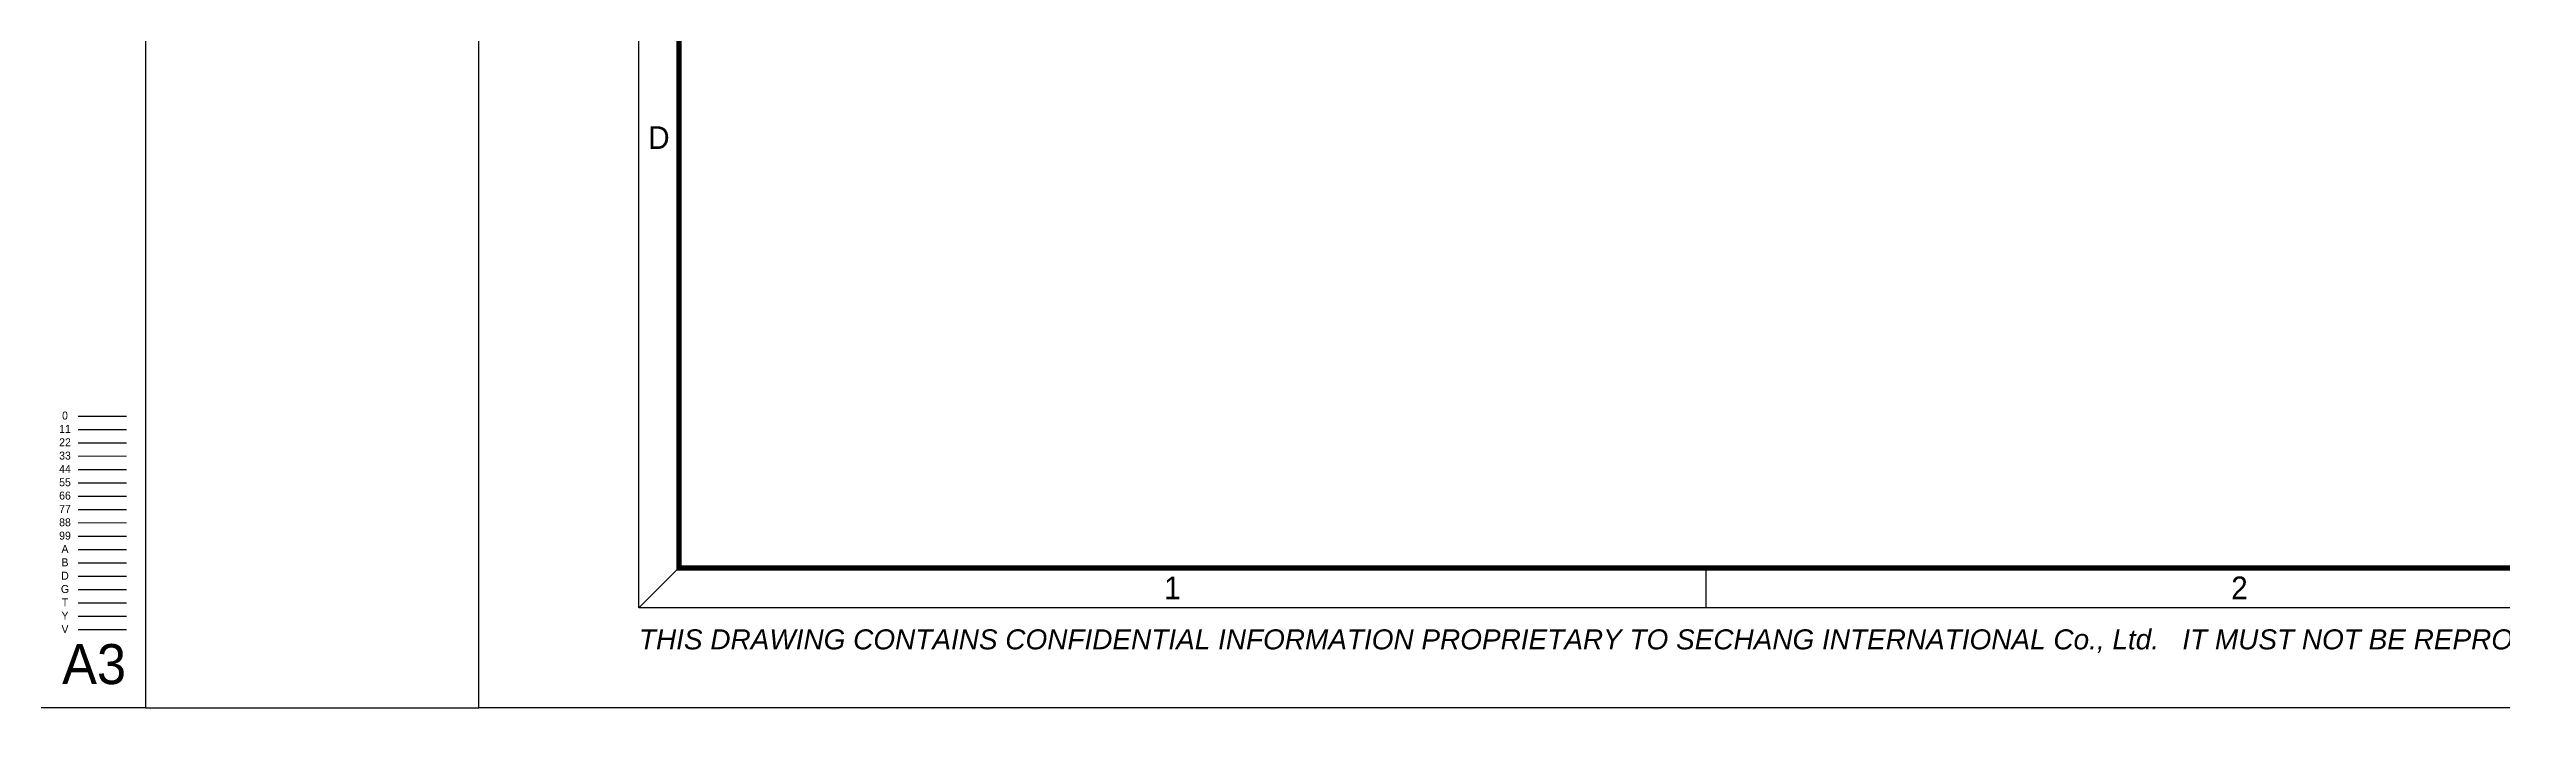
# Model space of a CAD drawing. Header units: inches. Extents: x 0 to 23821, y 0 to 11279.
# Drawn here: x 22208.5 to 22576.3, y 4659 to 4757.7 of the extents above; entities that cross this region are included whole.
import ezdxf
from ezdxf.enums import TextEntityAlignment as Align

# ---------------------------------------------------------------- set-up
doc = ezdxf.new("R2010")
doc.units = ezdxf.units.IN
doc.header["$LTSCALE"] = 10
doc.header["$MEASUREMENT"] = 0
for name, pattern in [('CENTER', [2, 1.25, -0.25, 0.25, -0.25]), ('HIDDEN', [0.375, 0.25, -0.125]), ('PHANTOM', [2.5, 1.25, -0.25, 0.25, -0.25, 0.25, -0.25])]:
    doc.linetypes.add(name, pattern=pattern)
doc.layers.get('Defpoints').update_dxf_attribs({"color": 8})
for name, color, linetype in [('11', 1, 'CENTER'), ('22', 2, 'HIDDEN'), ('44', 4, 'Continuous'), ('55', 5, 'Continuous'), ('66', 6, 'PHANTOM'), ('77', 40, 'HIDDEN'), ('99', 181, 'Continuous'), ('A', 8, 'Continuous'), ('B', 123, 'Continuous'), ('D', 3, 'Continuous'), ('G', 231, 'Continuous'), ('T', 3, 'Continuous'), ('V', 1, 'Continuous'), ('Y', 60, 'Continuous')]:
    doc.layers.add(name, color=color, linetype=linetype)
doc.layers.add('33', color=3, linetype='PHANTOM', lineweight=9)
doc.layers.add('88', color=35, linetype='Continuous', lineweight=5)
doc.styles.add('SCI', font='')
doc.styles.get('SCI').set_extended_font_data('Gulim')

# ---------------------------------------------------------------- blocks, each defined once
blk = doc.blocks.new('A$C84edc88f')
blk.add_line((207.484, -137.563), (209.287, -137.563))
at = {"color": 2}
for p, q in [((7.5, -143.25), (6, -144.75)), ((46, -143.25), (46, -144.75))]:
    blk.add_line(p, q, dxfattribs=at)
at = {"color": 1}
blk.add_lwpolyline([(0, 0), (210, 0), (210, -148.5), (0, -148.5)], close=True, dxfattribs=at)
at = {"color": 2}
blk.add_lwpolyline([(6, -3.75), (206, -3.75), (206, -144.75), (6, -144.75)], close=True, dxfattribs=at)
at = {"const_width": 0.2}
blk.add_lwpolyline([(7.5, -5.25), (204.5, -5.25), (204.5, -143.25), (7.5, -143.25)], close=True, dxfattribs=at)
at = {"layer": '11'}
blk.add_line((207.484, -138.063), (209.287, -138.063), dxfattribs=at)
at = {"layer": '22'}
blk.add_line((207.484, -138.563), (209.287, -138.563), dxfattribs=at)
at = {"layer": '33'}
blk.add_line((207.484, -139.063), (209.287, -139.063), dxfattribs=at)
at = {"layer": '44'}
blk.add_line((207.484, -139.563), (209.287, -139.563), dxfattribs=at)
at = {"layer": '55'}
blk.add_line((207.484, -140.063), (209.287, -140.063), dxfattribs=at)
at = {"layer": '66'}
blk.add_line((207.484, -140.563), (209.287, -140.563), dxfattribs=at)
at = {"layer": '77'}
blk.add_line((207.484, -141.063), (209.287, -141.063), dxfattribs=at)
at = {"layer": '88'}
blk.add_line((207.484, -141.563), (209.287, -141.563), dxfattribs=at)
at = {"layer": '99'}
blk.add_line((207.484, -142.063), (209.287, -142.063), dxfattribs=at)
at = {"layer": 'A'}
blk.add_line((207.484, -142.563), (209.287, -142.563), dxfattribs=at)
at = {"layer": 'B'}
blk.add_line((207.484, -143.063), (209.287, -143.063), dxfattribs=at)
at = {"layer": 'D'}
blk.add_line((207.484, -143.563), (209.287, -143.563), dxfattribs=at)
at = {"layer": 'G'}
blk.add_line((207.484, -144.063), (209.287, -144.063), dxfattribs=at)
at = {"layer": 'T'}
blk.add_line((207.484, -144.563), (209.287, -144.563), dxfattribs=at)
at = {"layer": 'V'}
blk.add_line((207.484, -145.563), (209.287, -145.563), dxfattribs=at)
at = {"layer": 'Y'}
blk.add_line((207.484, -145.063), (209.287, -145.063), dxfattribs=at)
at = {"style": 'SCI'}
blk.add_text('0', height=0.3, dxfattribs=at).set_placement((206.985, -137.543), align=Align.MIDDLE_CENTER)
at = {"color": 2, "style": 'SCI'}
blk.add_text('A3', height=1.5, dxfattribs=at).set_placement((209.276, -148.057), align=Align.BOTTOM_RIGHT)
at = {"color": 2, "char_height": 0.85, "attachment_point": 5, "style": 'SCI'}
for s, insert, width in [('D', (6.75, -127.125), 1.5), ('1', (26, -144), 40), ('2', (66, -144), 40)]:
    blk.add_mtext(s, dxfattribs=dict(at, insert=insert, width=width))
at = {"color": 3, "insert": (6, -146), "char_height": 0.75, "width": 200.01189, "attachment_point": 4, "style": 'SCI'}
blk.add_mtext('{\\fArial|b0|i1|c0|p34;THIS DRAWING CONTAINS CONFIDENTIAL INFORMATION PROPRIETARY TO SECHANG INTERNATIONAL Co., Ltd.   IT MUST NOT BE REPRODUCED OR DISCLOSED TO OTHERS OR USED IN  ANY OTHER WAY IN WHOLE OR PART EXCEPT AN AUTHORIZED IN WRITING BY SECHANG INTERNATIONAL Co., Ltd.  }', dxfattribs=at)
at = {"layer": '11', "style": 'SCI'}
blk.add_text('11', height=0.3, dxfattribs=at).set_placement((206.985, -138.043), align=Align.MIDDLE_CENTER)
at = {"layer": '22', "style": 'SCI'}
blk.add_text('22', height=0.3, dxfattribs=at).set_placement((206.985, -138.543), align=Align.MIDDLE_CENTER)
at = {"layer": '33', "style": 'SCI'}
blk.add_text('33', height=0.3, dxfattribs=at).set_placement((206.985, -139.043), align=Align.MIDDLE_CENTER)
at = {"layer": '44', "style": 'SCI'}
blk.add_text('44', height=0.3, dxfattribs=at).set_placement((206.985, -139.543), align=Align.MIDDLE_CENTER)
at = {"layer": '55', "style": 'SCI'}
blk.add_text('55', height=0.3, dxfattribs=at).set_placement((206.985, -140.043), align=Align.MIDDLE_CENTER)
at = {"layer": '66', "style": 'SCI'}
blk.add_text('66', height=0.3, dxfattribs=at).set_placement((206.985, -140.543), align=Align.MIDDLE_CENTER)
at = {"layer": '77', "style": 'SCI'}
blk.add_text('77', height=0.3, dxfattribs=at).set_placement((206.985, -141.043), align=Align.MIDDLE_CENTER)
at = {"layer": '88', "style": 'SCI'}
blk.add_text('88', height=0.3, dxfattribs=at).set_placement((206.985, -141.543), align=Align.MIDDLE_CENTER)
at = {"layer": '99', "style": 'SCI'}
blk.add_text('99', height=0.3, dxfattribs=at).set_placement((206.985, -142.043), align=Align.MIDDLE_CENTER)
at = {"layer": 'A', "style": 'SCI'}
blk.add_text('A', height=0.3, dxfattribs=at).set_placement((206.985, -142.543), align=Align.MIDDLE_CENTER)
at = {"layer": 'B', "style": 'SCI'}
blk.add_text('B', height=0.3, dxfattribs=at).set_placement((206.985, -143.043), align=Align.MIDDLE_CENTER)
at = {"layer": 'D', "style": 'SCI'}
blk.add_text('D', height=0.3, dxfattribs=at).set_placement((206.985, -143.543), align=Align.MIDDLE_CENTER)
at = {"layer": 'G', "style": 'SCI'}
blk.add_text('G', height=0.3, dxfattribs=at).set_placement((206.985, -144.043), align=Align.MIDDLE_CENTER)
at = {"layer": 'T', "style": 'SCI'}
blk.add_text('T', height=0.3, dxfattribs=at).set_placement((206.985, -144.543), align=Align.MIDDLE_CENTER)
at = {"layer": 'V', "style": 'SCI'}
blk.add_text('V', height=0.3, dxfattribs=at).set_placement((206.985, -145.543), align=Align.MIDDLE_CENTER)
at = {"layer": 'Y', "style": 'SCI'}
blk.add_text('Y', height=0.3, dxfattribs=at).set_placement((206.985, -145.043), align=Align.MIDDLE_CENTER)

msp = doc.modelspace()

# ---------------------------------------------------------------- linework, layer by layer
at = {"layer": 'Defpoints', "color": 8}
msp.add_line((22222.93894044, 4658.9621525), (22272.93894044, 4658.9621525), dxfattribs=at)

# ---------------------------------------------------------------- block references
at = {"xscale": 4, "yscale": 4, "zscale": 4}
for p in [(21382.93894044, 5252.9621525), (22272.93894044, 5252.9621525)]:
    msp.add_blockref('A$C84edc88f', p, dxfattribs=at)

doc.saveas('drawing.dxf')
